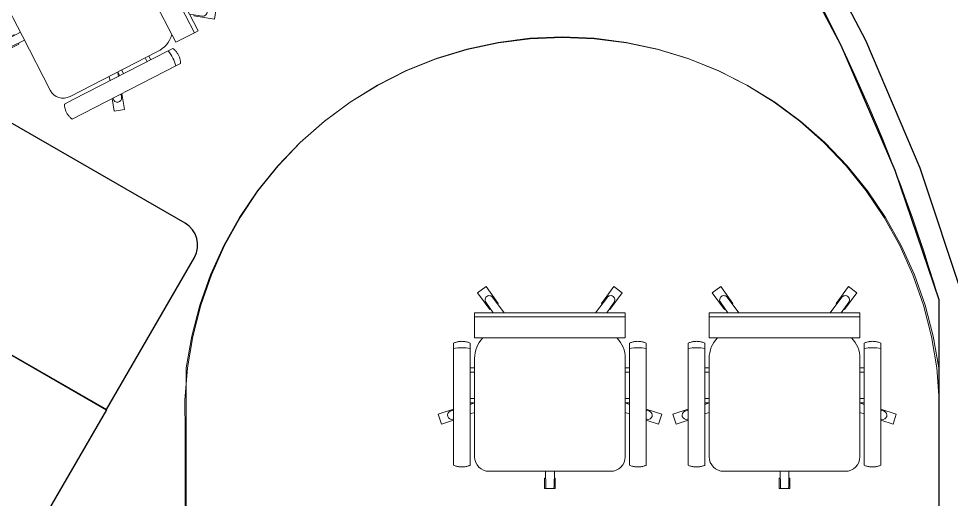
# Model space of a CAD drawing. Header units: millimetres. Extents: x 1993 to 4093, y 1262 to 2017.
# Drawn here: x 3385.4 to 3496.8, y 1359.4 to 1416.8 of the extents above; entities that cross this region are included whole.
import ezdxf

# ---------------------------------------------------------------- set-up
doc = ezdxf.new("R2010")
doc.units = ezdxf.units.MM
for name, color, linetype, lineweight in [('CHAIR MB', 252, 'Continuous', 18), ('FLR CARPET', 254, 'Continuous', 15), ('FLR CARPET 1', 254, 'Continuous', 15), ('FLR CARPET 2', 254, 'Continuous', 15), ('WORKSTATION - Y SHAPED', 251, 'Continuous', 25)]:
    doc.layers.add(name, color=color, linetype=linetype, lineweight=lineweight)
doc.layers.add('PARTITION GYP 75mm', color=7, linetype='Continuous', lineweight=25, true_color=0xdb0000)

# ---------------------------------------------------------------- blocks, each defined once
blk = doc.blocks.new('WORKSTAION HEXA 4FT')
at = {"layer": 'WORKSTATION - Y SHAPED'}
for p, q in [((-10.86, 33), (-31.98, 33)), ((-31.98, 33), (-31.98, -15)), ((-7.86, 5.71), (-7.86, 30)), ((-25.13, 2.51), (-25.56, 2.15)), ((-11.86, -13.77), (-25.13, 2.51)), ((-25.56, 2.15), (-25.62, 1.87)), ((-12.58, -14.12), (-25.62, 1.87)), ((-25.56, 2.15), (-12.29, -14.12)), ((-20.4, -3.29), (-19.74, -2.72)), ((-15.83, -6.45), (-18.79, -2.82)), ((-22.81, -5.26), (-21, -3.79)), ((-20.64, -5.36), (-21.87, -6.58)), ((-20.57, -6.09), (-19.9, -5.54)), ((-20.56, -6.1), (-19.69, -5.4)), ((-20.25, -5.22), (-20.13, -5.27)), ((-20.13, -5.27), (-19.9, -5.54)), ((18.99, -16.72), (-1.86, -4.68)), ((-19.94, -9.84), (-22.9, -6.2)), ((-20.1, -8.75), (-21.87, -6.58)), ((-20.56, -6.1), (-20.57, -6.09)), ((-19.28, -7.49), (-20.47, -6.03)), ((-21.71, -6.78), (-21.62, -6.71)), ((-21.69, -6.8), (-21.62, -6.74)), ((-20.18, -8.48), (-21.62, -6.71)), ((-20.21, -8.47), (-21.62, -6.74)), ((-18.66, -7.79), (-20.1, -8.75)), ((-19.37, -7.56), (-18.5, -6.85)), ((-19.36, -7.58), (-19.37, -7.56)), ((-19.36, -7.58), (-18.69, -7.03)), ((-18.47, -7.3), (-18.69, -7.03)), ((-18.45, -7.44), (-18.47, -7.3)), ((-16.59, -7.97), (-15.93, -7.4)), ((-20.28, -8.53), (-20.21, -8.47)), ((-20.27, -8.55), (-20.18, -8.48)), ((-18.99, -9.93), (-17.19, -8.46)), ((-12.29, -14.12), (-12.58, -14.12)), ((-12.29, -14.12), (-11.86, -13.77)), ((-31.98, -15), (9.59, -39)), ((9.59, -39), (20.09, -20.81))]:
    blk.add_line(p, q, dxfattribs=at)
for centre, radius in [((-19.59, -4.72), 0.0447), ((-22.28, -6.73), 0.0674), ((-21.92, -7.16), 0.0674), ((-21.57, -7.6), 0.0674), ((-17.82, -6.89), 0.0447), ((-21.22, -8.03), 0.0674), ((-20.86, -8.46), 0.0674), ((-20.51, -8.9), 0.0674), ((-20.16, -9.33), 0.0674), ((-19.81, -9.76), 0.0674)]:
    blk.add_circle(centre, radius, dxfattribs=at)
for centre, radius, start, end in [((-10.86, 30), 3, 0, 90), ((4.14, 5.71), 12, 180, 240), ((-19.31, -3.24), 0.67, 39.2013, 129.2013), ((-22.38, -5.78), 0.67, 129.2013, 219.2013), ((-20.32, -5.64), 0.421, 80.2365, 139.3196), ((-16.35, -6.88), 0.67, 309.2013, 39.2013), ((-18.87, -7.42), 0.421, 299.0829, 358.1661), ((-19.42, -9.41), 0.67, 219.2013, 309.2013), ((17.49, -19.31), 3, 330, 60)]:
    blk.add_arc(centre, radius, start, end, dxfattribs=at)
blk = doc.blocks.new('CHAIR MB2')
at = {"layer": 'CHAIR MB'}
for p, q in [((2.57, 11.5), (3.16, 13.35)), ((4.35, 12.96), (3.16, 13.35)), ((4.35, 12.96), (3.88, 11.51)), ((2.83, 11.9), (2.69, 11.51)), ((3.75, 11.51), (3.77, 11.59)), ((-8.95, 9), (-8.45, 9)), ((-8.95, 9), (-8.95, -9)), ((-8.95, 9), (-8.95, -9)), ((-8.45, 9), (-5.94, 9)), ((-8.45, 9), (-8.45, -9)), ((-8.45, -9), (-8.45, 9)), ((-5.94, 9), (-5.94, -9)), ((8.07, 9.51), (-4.67, 9.51)), ((8.25, 9), (-3.5, 9)), ((-2.35, 9.51), (-2.35, 9)), ((-1.85, 9), (-1.85, 9.51)), ((1.31, 9.51), (1.31, 9)), ((1.81, 9), (1.81, 9.51)), ((2, 9.51), (1.83, 9)), ((2.98, 9), (3.14, 9.51)), ((-11.34, 8.64), (-12.07, 7.62)), ((-11.34, 8.64), (-9.32, 7.17)), ((-10.06, 6.16), (-12.07, 7.62)), ((-10.8, 6.86), (-8.95, 5.46)), ((-8.95, 6.78), (-10.21, 7.66)), ((-9.39, 7.08), (-9.32, 7.17)), ((10, 0), (10, 7.25)), ((-10.06, 6.16), (-9.99, 6.25)), ((11.84, 0.5), (10, 0.53)), ((10, -7.25), (10, 0)), ((10.83, 0.63), (12.07, 0.63)), ((10.83, 0.63), (10.83, 0.52)), ((12.07, -0.63), (12.07, 0.63)), ((10, -0.53), (11.84, -0.5)), ((10.83, -0.52), (10.83, -0.63)), ((12.07, -0.63), (10.83, -0.63)), ((-8.95, -5.46), (-10.8, -6.86)), ((-12.07, -7.62), (-10.06, -6.16)), ((-9.99, -6.25), (-10.06, -6.16)), ((-12.07, -7.62), (-11.34, -8.64)), ((-9.32, -7.17), (-11.34, -8.64)), ((-10.21, -7.66), (-8.95, -6.78)), ((-9.32, -7.17), (-9.39, -7.08)), ((-8.45, -9), (-8.95, -9)), ((-5.94, -9), (-8.45, -9)), ((-3.5, -9), (8.25, -9)), ((-2.35, -9), (-2.35, -9.51)), ((-1.85, -9.51), (-1.85, -9)), ((1.31, -9), (1.31, -9.51)), ((1.81, -9.51), (1.81, -9)), ((1.83, -9), (2, -9.51)), ((3.14, -9.51), (2.98, -9)), ((8.07, -11.51), (-4.67, -11.51)), ((3.16, -13.35), (2.57, -11.5)), ((2.69, -11.51), (2.83, -11.9)), ((3.77, -11.59), (3.75, -11.51)), ((3.88, -11.51), (4.35, -12.96)), ((3.16, -13.35), (4.35, -12.96))]:
    blk.add_line(p, q, dxfattribs=at)
for points in [[(-4.67, 9.51), (-5.31, 9.51), (-5.35, 9.59), (-5.39, 9.68), (-5.42, 9.77), (-5.45, 9.86), (-5.47, 9.95), (-5.49, 10.05), (-5.51, 10.14), (-5.52, 10.23), (-5.53, 10.33), (-5.53, 10.42), (-5.54, 10.52), (-5.53, 10.61), (-5.53, 10.71), (-5.52, 10.8), (-5.5, 10.9), (-5.49, 10.99), (-5.47, 11.08), (-5.44, 11.17), (-5.41, 11.26), (-5.38, 11.35), (-5.34, 11.44), (-5.31, 11.51), (-4.67, 11.51)], [(-4.67, 11.51), (9.26, 11.51), (9.3, 11.42), (9.34, 11.33), (9.37, 11.24), (9.4, 11.15), (9.42, 11.06), (9.44, 10.97), (9.46, 10.87), (9.47, 10.78), (9.48, 10.68), (9.48, 10.59), (9.48, 10.5), (9.48, 10.4), (9.48, 10.31), (9.47, 10.21), (9.45, 10.12), (9.44, 10.02), (9.41, 9.93), (9.39, 9.84), (9.36, 9.75), (9.33, 9.66), (9.29, 9.57), (9.26, 9.51), (8.07, 9.51)], [(-4.67, -11.51), (-5.31, -11.51), (-5.35, -11.42), (-5.39, -11.33), (-5.42, -11.24), (-5.45, -11.15), (-5.47, -11.06), (-5.49, -10.97), (-5.51, -10.87), (-5.52, -10.78), (-5.53, -10.68), (-5.53, -10.59), (-5.54, -10.5), (-5.53, -10.4), (-5.53, -10.31), (-5.52, -10.21), (-5.5, -10.12), (-5.49, -10.02), (-5.47, -9.93), (-5.44, -9.84), (-5.41, -9.75), (-5.38, -9.66), (-5.34, -9.57), (-5.31, -9.51), (-4.67, -9.51)], [(-4.67, -9.51), (9.26, -9.51), (9.3, -9.59), (9.34, -9.68), (9.37, -9.77), (9.4, -9.86), (9.42, -9.95), (9.44, -10.05), (9.46, -10.14), (9.47, -10.23), (9.48, -10.33), (9.48, -10.42), (9.48, -10.52), (9.48, -10.61), (9.48, -10.71), (9.47, -10.8), (9.45, -10.9), (9.44, -10.99), (9.41, -11.08), (9.39, -11.17), (9.36, -11.26), (9.33, -11.35), (9.29, -11.44), (9.26, -11.51), (8.07, -11.51)]]:
    blk.add_lwpolyline(points, dxfattribs=at)
for centre, radius, start, end in [((-3.5, 5.5), 3.5, 90, 134.2304), ((8.25, 7.25), 1.75, 0, 90), ((8.25, -7.25), 1.75, 270, 0), ((-3.5, -5.5), 3.5, 225.7696, 270)]:
    blk.add_arc(centre, radius, start, end, dxfattribs=at)
for centre, major_axis, start_param, end_param in [((3.3, 11.75), (-0.473, 0.154), 3.141593, 6.283185), ((-10.51, 7.26), (0.292, 0.402), 0, 3.141593), ((11.84, 0), (0, 0.497), 5.773119, 6.283185), ((11.84, 0), (0, 0.497), 3.141593, 3.65168), ((-10.51, -7.26), (-0.292, 0.402), 0, 3.141593), ((3.3, -11.75), (0.473, 0.154), 3.141593, 6.283185)]:
    blk.add_ellipse(centre, major_axis=major_axis, ratio=0.96783, start_param=start_param, end_param=end_param, dxfattribs=at)
at = {"layer": 'CHAIR MB', "start_tangent": (-0.206196, -0.978511), "end_tangent": (0.206223, -0.978505)}
for points in [[(-4.67, 11.51), (-4.77, 10.51), (-4.67, 9.51)], [(-4.67, -9.51), (-4.77, -10.51), (-4.67, -11.51)]]:
    blk.add_spline(points, degree=3, dxfattribs=at)

msp = doc.modelspace()

# ---------------------------------------------------------------- linework, layer by layer
at = {"layer": 'FLR CARPET', "ltscale": 25}
msp.add_lwpolyline([(3422.1, 1488.42, -0.162319), (3495.32, 1383.26), (3495.32, 1375.07), (3494.67, 1378.86), (3493.7, 1382.57), (3492.42, 1386.2), (3490.83, 1389.7), (3488.96, 1393.05), (3486.8, 1396.24), (3484.39, 1399.22), (3481.73, 1402), (3478.84, 1404.54), (3475.75, 1406.82), (3472.48, 1408.83), (3469.04, 1410.56), (3465.48, 1412), (3461.8, 1413.12), (3458.05, 1413.93), (3454.23, 1414.42), (3450.39, 1414.58), (3446.55, 1414.42), (3442.74, 1413.93), (3438.99, 1413.12), (3435.31, 1412), (3431.74, 1410.56), (3428.31, 1408.83), (3425.04, 1406.82), (3421.95, 1404.54), (3419.06, 1402), (3416.4, 1399.22), (3413.99, 1396.24), (3411.83, 1393.05), (3409.96, 1389.7), (3408.37, 1386.2), (3407.09, 1382.57), (3406.12, 1378.86), (3405.46, 1375.07), (3405.46, 1298.09)], format="xyb", dxfattribs=at)
at = {"layer": 'FLR CARPET 1'}
msp.add_lwpolyline([(3405.33, 1298.09), (3405.33, 1367.4), (3405.31, 1371.24), (3405.62, 1375.07), (3406.25, 1378.85), (3407.2, 1382.57), (3408.46, 1386.2), (3410.03, 1389.7), (3411.89, 1393.06), (3414.03, 1396.25), (3416.43, 1399.24), (3419.08, 1402.02), (3421.96, 1404.56), (3425.04, 1406.85), (3428.3, 1408.87), (3431.73, 1410.6), (3435.29, 1412.04), (3438.95, 1413.17), (3442.71, 1413.98), (3446.51, 1414.47), (3450.35, 1414.63), (3454.18, 1414.47), (3457.99, 1413.98), (3461.74, 1413.17), (3465.41, 1412.04), (3468.97, 1410.6), (3472.4, 1408.87), (3475.66, 1406.85), (3478.74, 1404.56), (3481.62, 1402.02), (3484.27, 1399.24), (3486.67, 1396.25), (3488.81, 1393.06), (3490.67, 1389.7), (3492.23, 1386.2), (3493.5, 1382.57), (3494.45, 1378.85), (3495.08, 1375.07), (3495.39, 1371.24), (3495.37, 1367.4), (3495.33, 1298.09)], dxfattribs=at)
at = {"layer": 'FLR CARPET 2', "ltscale": 25}
msp.add_lwpolyline([(3478.93, 1428.88), (3486.61, 1414.2), (3493.09, 1398.96), (3498.33, 1383.24)], dxfattribs=at)
at = {"layer": 'PARTITION GYP 75mm', "ltscale": 25}
msp.add_lwpolyline([(3498.33, 1298.09), (3498.33, 1383.24), (3493.09, 1398.96), (3486.61, 1414.2), (3478.93, 1428.88), (3470.09, 1442.89), (3460.16, 1456.15), (3449.2, 1468.57), (3437.28, 1480.07), (3424.47, 1490.58), (3422.25, 1488.52), (3434.87, 1478.23), (3446.63, 1466.96), (3457.45, 1454.78), (3467.27, 1441.78), (3476.02, 1428.04), (3483.64, 1413.65), (3490.09, 1398.69), (3495.32, 1383.26), (3495.33, 1298.09), (3495.36, 1298.09)], close=True, dxfattribs=at)

# ---------------------------------------------------------------- block references
at = {"layer": 'CHAIR MB', "rotation": 207.17336335094}
msp.add_blockref('CHAIR MB2', (3394.81, 1419.28), dxfattribs=at)
at = {"layer": 'CHAIR MB', "xscale": -1, "rotation": 90}
for p in [(3448.89, 1372.72), (3476.91, 1372.72)]:
    msp.add_blockref('CHAIR MB2', p, dxfattribs=at)
at = {"layer": 'WORKSTATION - Y SHAPED'}
msp.add_blockref('WORKSTAION HEXA 4FT', (3386.34, 1409.09), dxfattribs=at)
at = {"layer": 'WORKSTATION - Y SHAPED', "xscale": -1, "rotation": 120.0000000000153}
msp.add_blockref('WORKSTAION HEXA 4FT', (3357.36, 1358.89), dxfattribs=at)

doc.saveas('drawing.dxf')
